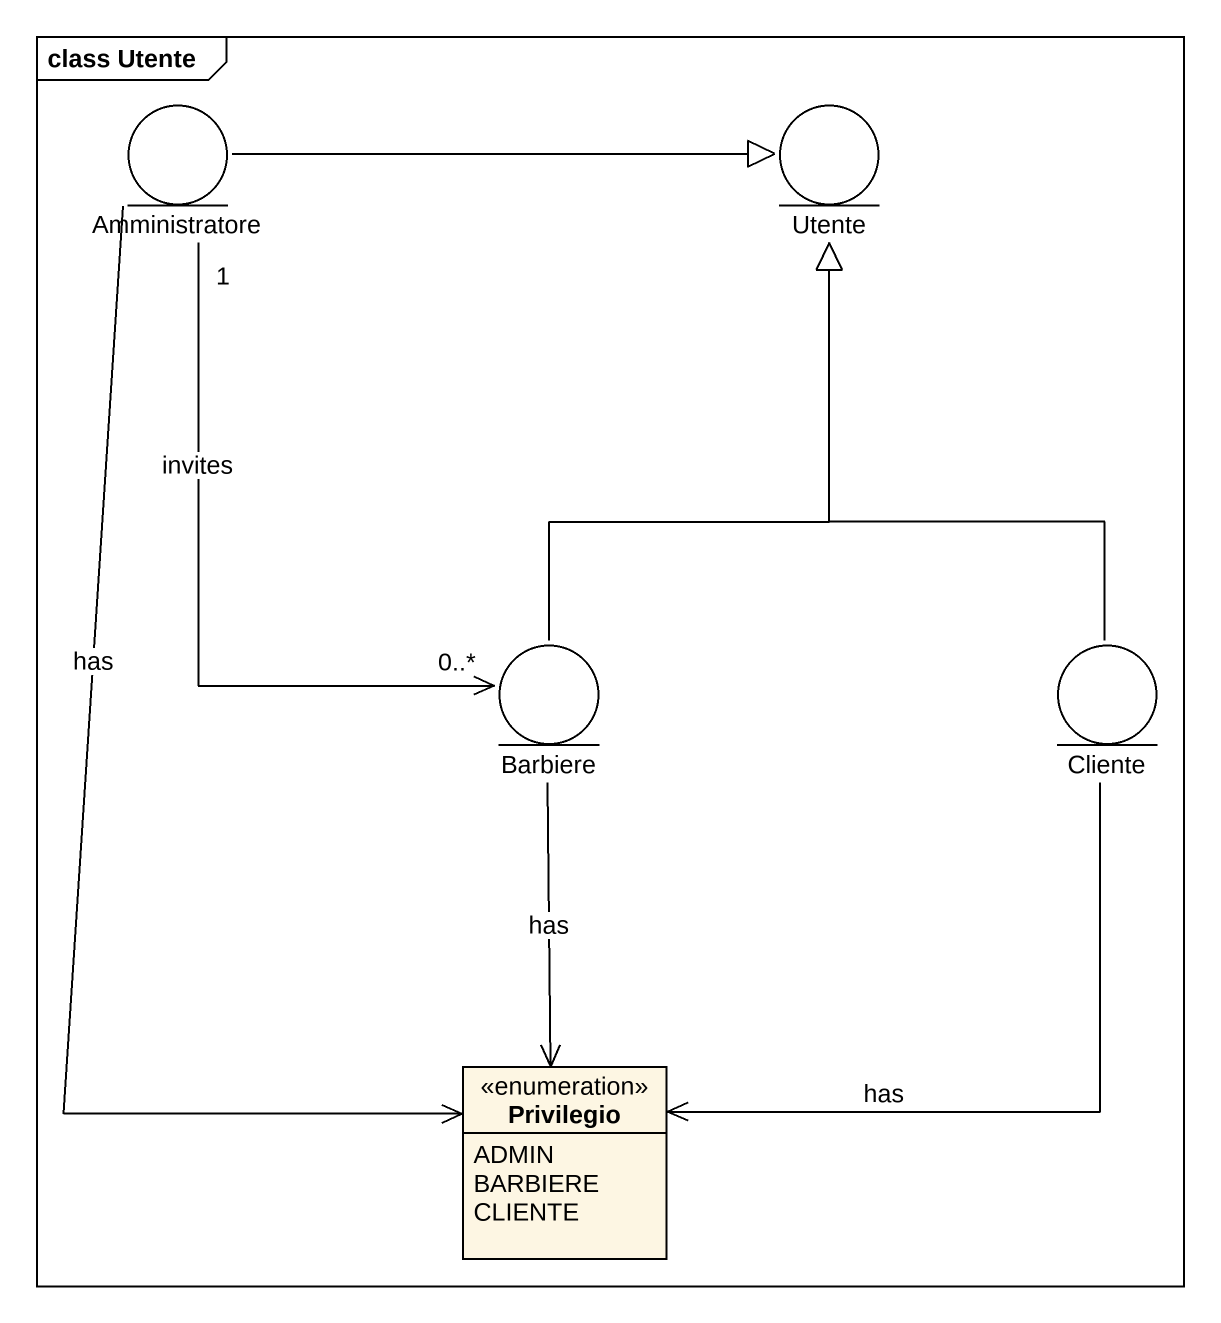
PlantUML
@startuml
mainframe class Utente
allowmixing
hide circle
hide empty members
entity Amministratore
entity Utente
entity Barbiere
entity Cliente
enum Privilegio {
  ADMIN
  BARBIERE
  CLIENTE
}
Amministratore -right-|> Utente
Amministratore "1" --> "0..*" Barbiere : invites
Barbiere -up-|> Utente
Cliente -up-|> Utente
Privilegio <-up- Amministratore : has
Privilegio <-up- Barbiere : has
Privilegio <-up- Cliente : has
@enduml
